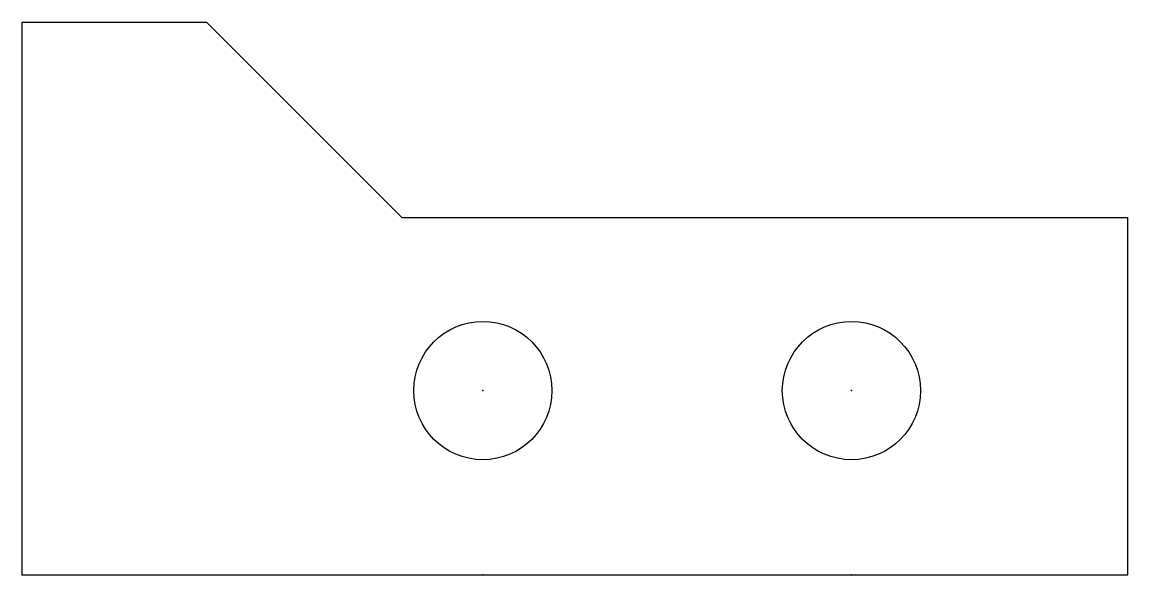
# Model space of a CAD drawing. Header units: millimetres. Extents: x 50 to 56, y 50 to 53.
import ezdxf

# ---------------------------------------------------------------- set-up
doc = ezdxf.new("R2010")
doc.units = ezdxf.units.MM

msp = doc.modelspace()

# ---------------------------------------------------------------- linework, layer by layer
for p, q in [((50, 50), (50, 53)), ((50, 53), (51, 53)), ((51, 53), (52.0607, 51.9393)), ((52.0607, 51.9393), (56, 51.9393)), ((56, 50), (56, 51.9393)), ((50, 50), (56, 50))]:
    msp.add_line(p, q)
for centre in [(52.5, 51), (54.5, 51)]:
    msp.add_circle(centre, 0.375)
for p in [(52.5, 51), (54.5, 51), (50, 50), (50, 50), (50, 50), (50, 50), (50, 50), (50, 50), (50, 50), (52.5, 50), (52.5, 50), (52.5, 50), (52.5, 50), (52.5, 50), (52.5, 50), (52.5, 50), (54.5, 50), (54.5, 50)]:
    msp.add_point(p)

doc.saveas('drawing.dxf')
